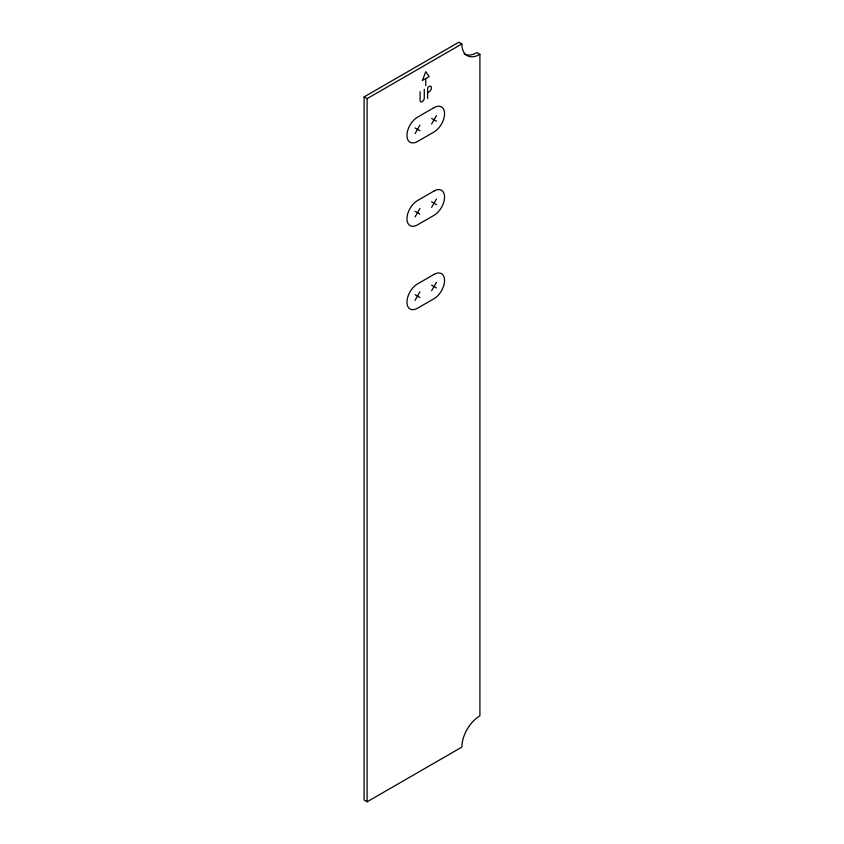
<?xml version="1.0" encoding="UTF-8"?>
<svg xmlns="http://www.w3.org/2000/svg" width="844" height="844" viewBox="0 0 844 844"><rect width="100%" height="100%" fill="white"/><g stroke="black" fill="none" stroke-linecap="round" stroke-linejoin="round"><path stroke-width="1.27" d="M415.058 133.574L419.922 125.155M431.601 124.026L436.464 115.607M415.058 216.94L419.922 208.521M431.601 207.381L436.464 198.962M415.058 300.295L419.922 291.876M431.601 290.747L436.464 282.329M364.091 96.902L458.851 42.2L461.858 43.941A25.52 14.738 -60 0 0 479.909 54.354L479.909 715.839A25.52 14.738 -60 0 0 461.858 747.098L367.108 801.8L364.091 800.059L364.091 96.902L367.108 98.642L461.858 43.941M425.524 78.682L422.348 80.507L425.756 71.719L429.163 76.572L425.756 78.534L425.756 85.613M427.855 92.545L429.09 91.827A3.281 1.899 -60 0 0 431.411 87.808A3.281 1.899 -60 0 0 429.09 86.468L428.741 86.679A1.593 0.918 -60 0 0 427.613 88.631L427.613 98.442M479.909 54.354L476.892 52.623A25.52 14.738 -60 0 1 464.137 53.889M431.601 118.413L436.464 121.219M415.058 127.961L419.922 130.767M431.601 201.769L436.464 204.575M415.058 211.327L419.922 214.133M431.601 285.135L436.464 287.941M415.058 294.683L419.922 297.489M424.268 89.253L424.268 98.094A2.943 1.699 -60 0 1 422.19 101.691A2.943 1.699 -60 0 1 420.112 100.489L420.112 91.658M367.108 98.642L367.108 801.8M434.027 107.652L417.485 117.21A14.886 8.598 -60 0 0 406.956 135.441A14.886 8.598 -60 0 0 417.485 141.518L434.027 131.97A14.886 8.598 -60 0 0 444.556 113.74A14.886 8.598 -60 0 0 434.027 107.652M434.027 191.018L417.485 200.566A14.886 8.598 -60 0 0 406.956 218.807A14.886 8.598 -60 0 0 417.485 224.884L434.027 215.336A14.886 8.598 -60 0 0 444.556 197.095A14.886 8.598 -60 0 0 434.027 191.018M434.027 274.384L417.485 283.932A14.886 8.598 -60 0 0 406.956 302.163A14.886 8.598 -60 0 0 417.485 308.25L434.027 298.692A14.886 8.598 -60 0 0 444.556 280.461A14.886 8.598 -60 0 0 434.027 274.384"/></g></svg>
